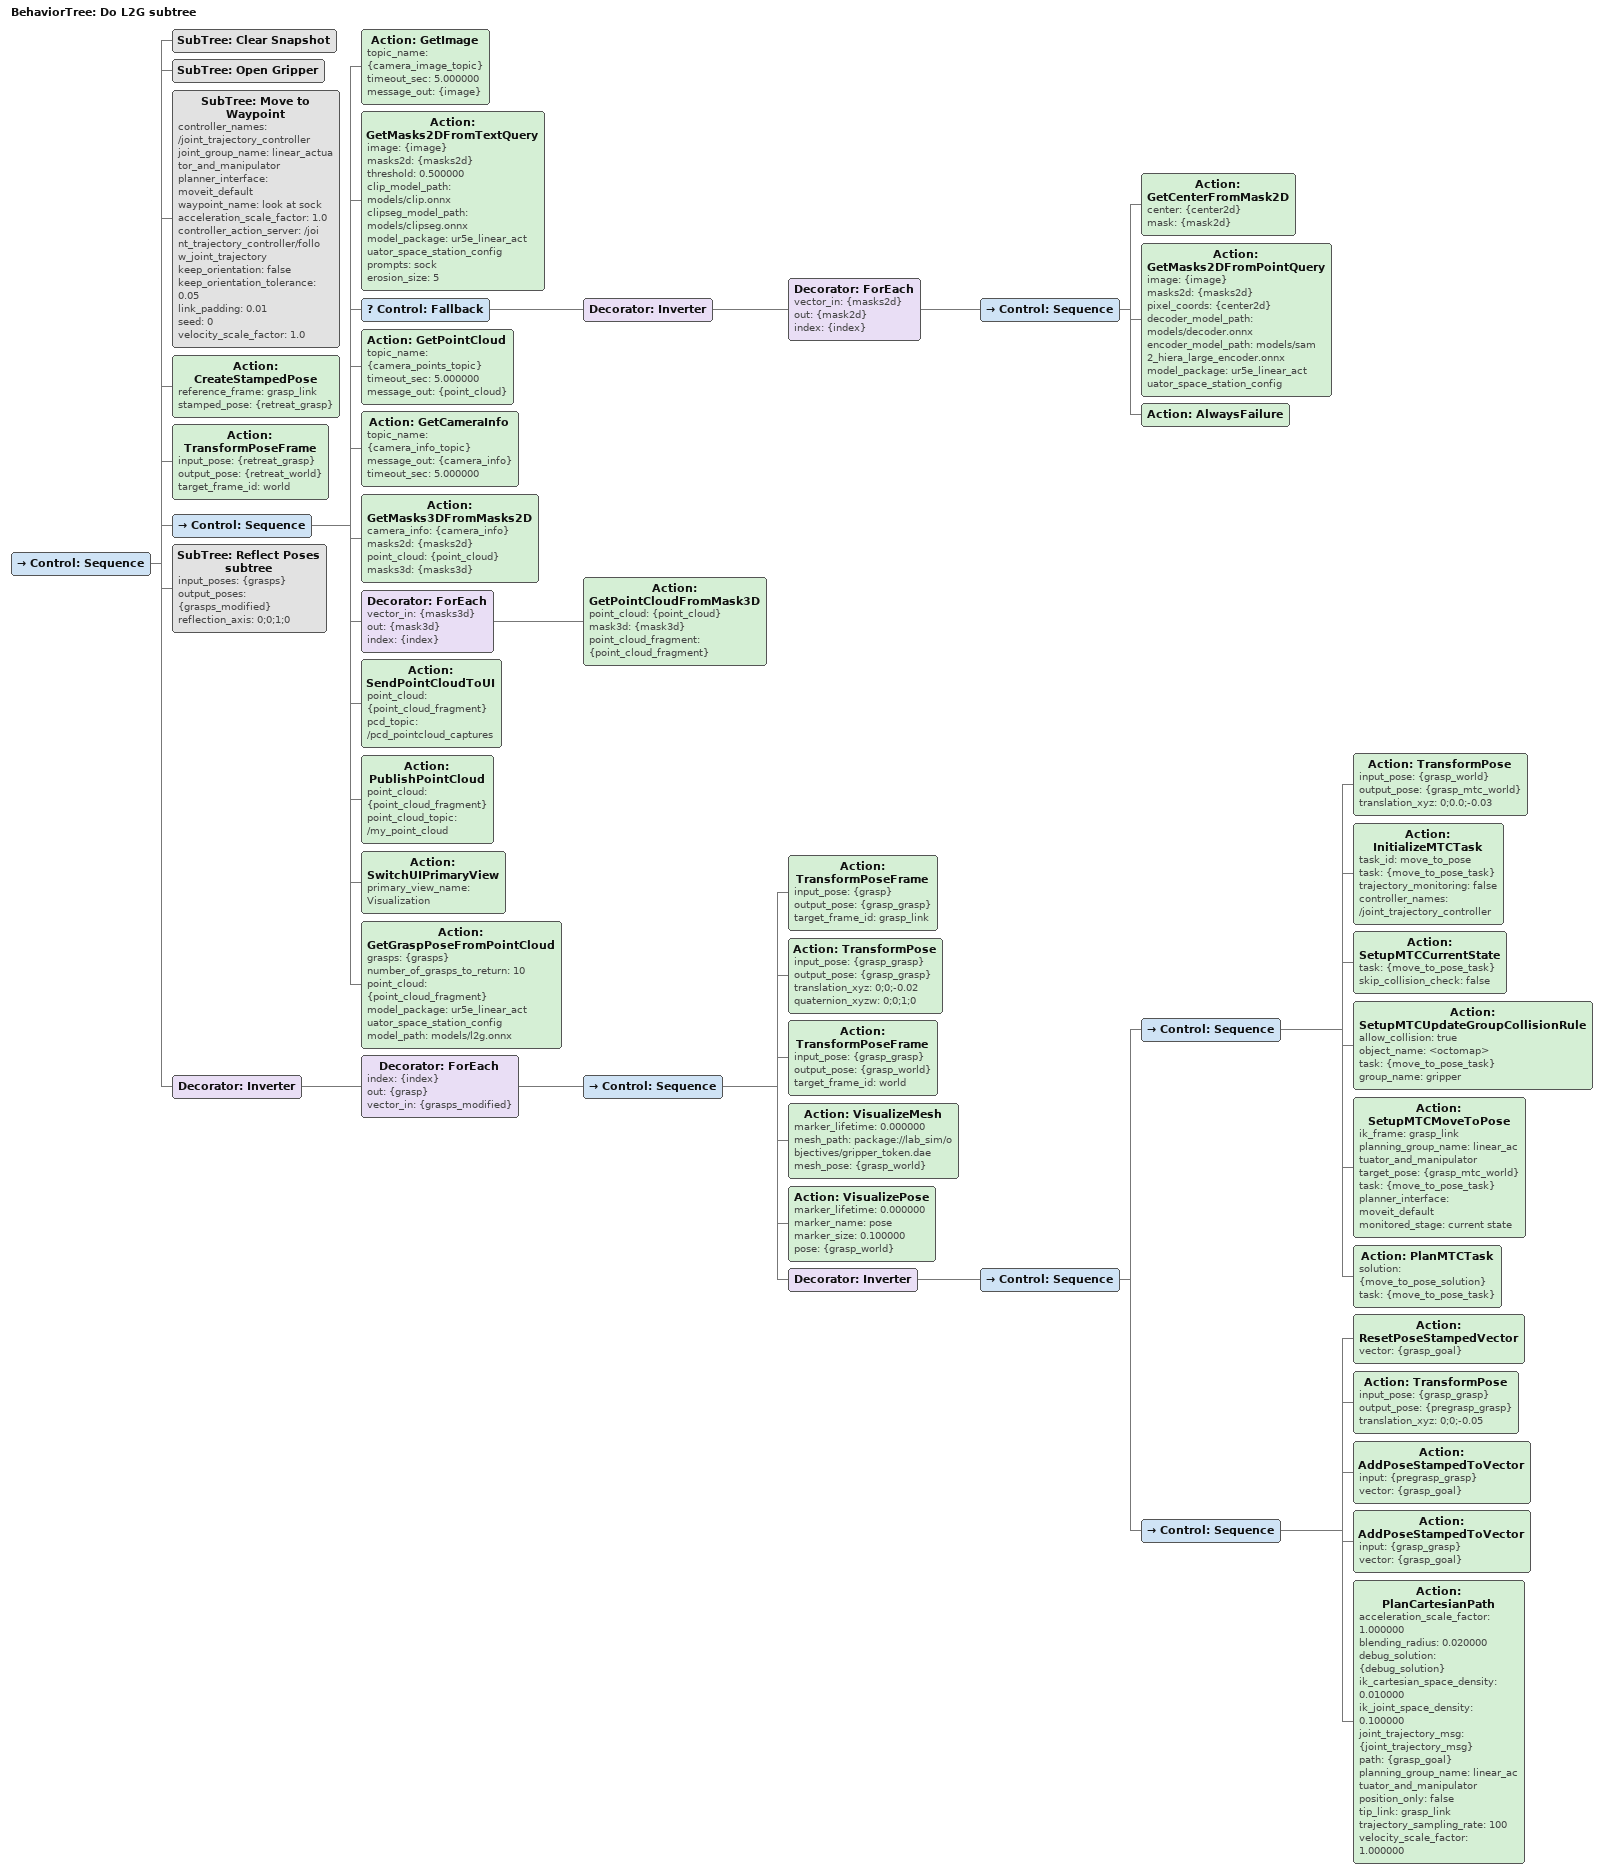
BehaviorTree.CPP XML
<?xml version='1.0' encoding='UTF-8'?>
<root BTCPP_format="4" main_tree_to_execute="Do L2G subtree">
  <BehaviorTree ID="Do L2G subtree" _description="Learn to Grasp">
    <Control ID="Sequence">
      <SubTree ID="Clear Snapshot"/>
      <SubTree ID="Open Gripper"/>
      <SubTree ID="Move to Waypoint" controller_names="/joint_trajectory_controller" joint_group_name="linear_actuator_and_manipulator" planner_interface="moveit_default" waypoint_name="look at sock" acceleration_scale_factor="1.0" controller_action_server="/joint_trajectory_controller/follow_joint_trajectory" keep_orientation="false" keep_orientation_tolerance="0.05" link_padding="0.01" seed="0" velocity_scale_factor="1.0"/>
      <Action ID="CreateStampedPose" reference_frame="grasp_link" stamped_pose="{retreat_grasp}"/>
      <Action ID="TransformPoseFrame" input_pose="{retreat_grasp}" output_pose="{retreat_world}" target_frame_id="world"/>
      <Control ID="Sequence">
        <Action ID="GetImage" topic_name="{camera_image_topic}" timeout_sec="5.000000" message_out="{image}"/>
        <Action ID="GetMasks2DFromTextQuery" image="{image}" masks2d="{masks2d}" threshold="0.500000" clip_model_path="models/clip.onnx" clipseg_model_path="models/clipseg.onnx" model_package="ur5e_linear_actuator_space_station_config" prompts="sock" erosion_size="5"/>
        <Control ID="Fallback">
          <Decorator ID="Inverter">
            <Decorator ID="ForEach" vector_in="{masks2d}" out="{mask2d}" index="{index}">
              <Control ID="Sequence">
                <Action ID="GetCenterFromMask2D" center="{center2d}" mask="{mask2d}"/>
                <Action ID="GetMasks2DFromPointQuery" image="{image}" masks2d="{masks2d}" pixel_coords="{center2d}" decoder_model_path="models/decoder.onnx" encoder_model_path="models/sam2_hiera_large_encoder.onnx" model_package="ur5e_linear_actuator_space_station_config"/>
                <Action ID="AlwaysFailure"/>
              </Control>
            </Decorator>
          </Decorator>
        </Control>
        <Action ID="GetPointCloud" topic_name="{camera_points_topic}" timeout_sec="5.000000" message_out="{point_cloud}"/>
        <Action ID="GetCameraInfo" topic_name="{camera_info_topic}" message_out="{camera_info}" timeout_sec="5.000000"/>
        <Action ID="GetMasks3DFromMasks2D" camera_info="{camera_info}" masks2d="{masks2d}" point_cloud="{point_cloud}" masks3d="{masks3d}"/>
        <Decorator ID="ForEach" vector_in="{masks3d}" out="{mask3d}" index="{index}">
          <Action ID="GetPointCloudFromMask3D" point_cloud="{point_cloud}" mask3d="{mask3d}" point_cloud_fragment="{point_cloud_fragment}"/>
        </Decorator>
        <Action ID="SendPointCloudToUI" point_cloud="{point_cloud_fragment}" pcd_topic="/pcd_pointcloud_captures"/>
        <Action ID="PublishPointCloud" point_cloud="{point_cloud_fragment}" point_cloud_topic="/my_point_cloud"/>
        <Action ID="SwitchUIPrimaryView" primary_view_name="Visualization"/>
        <Action ID="GetGraspPoseFromPointCloud" grasps="{grasps}" number_of_grasps_to_return="10" point_cloud="{point_cloud_fragment}" model_package="ur5e_linear_actuator_space_station_config" model_path="models/l2g.onnx"/>
      </Control>
      <SubTree ID="Reflect Poses subtree" input_poses="{grasps}" output_poses="{grasps_modified}" reflection_axis="0;0;1;0"/>
      <Decorator ID="Inverter">
        <Decorator ID="ForEach" index="{index}" out="{grasp}" vector_in="{grasps_modified}">
          <Control ID="Sequence">
            <Action ID="TransformPoseFrame" input_pose="{grasp}" output_pose="{grasp_grasp}" target_frame_id="grasp_link"/>
            <Action ID="TransformPose" input_pose="{grasp_grasp}" output_pose="{grasp_grasp}" translation_xyz="0;0;-0.02" quaternion_xyzw="0;0;1;0"/>
            <Action ID="TransformPoseFrame" input_pose="{grasp_grasp}" output_pose="{grasp_world}" target_frame_id="world"/>
            <Action ID="VisualizeMesh" marker_lifetime="0.000000" mesh_path="package://lab_sim/objectives/gripper_token.dae" mesh_pose="{grasp_world}"/>
            <Action ID="VisualizePose" marker_lifetime="0.000000" marker_name="pose" marker_size="0.100000" pose="{grasp_world}"/>
            <Decorator ID="Inverter">
              <Control ID="Sequence">
                <Control ID="Sequence">
                  <Action ID="TransformPose" input_pose="{grasp_world}" output_pose="{grasp_mtc_world}" translation_xyz="0;0.0;-0.03"/>
                  <Action ID="InitializeMTCTask" task_id="move_to_pose" task="{move_to_pose_task}" trajectory_monitoring="false" controller_names="/joint_trajectory_controller"/>
                  <Action ID="SetupMTCCurrentState" task="{move_to_pose_task}" skip_collision_check="false"/>
                  <Action ID="SetupMTCUpdateGroupCollisionRule" allow_collision="true" object_name="&lt;octomap&gt;" task="{move_to_pose_task}" group_name="gripper"/>
                  <Action ID="SetupMTCMoveToPose" ik_frame="grasp_link" planning_group_name="linear_actuator_and_manipulator" target_pose="{grasp_mtc_world}" task="{move_to_pose_task}" planner_interface="moveit_default" monitored_stage="current state"/>
                  <Action ID="PlanMTCTask" solution="{move_to_pose_solution}" task="{move_to_pose_task}"/>
                </Control>
                <Control ID="Sequence">
                  <Action ID="ResetPoseStampedVector" vector="{grasp_goal}"/>
                  <Action ID="TransformPose" input_pose="{grasp_grasp}" output_pose="{pregrasp_grasp}" translation_xyz="0;0;-0.05"/>
                  <Action ID="AddPoseStampedToVector" input="{pregrasp_grasp}" vector="{grasp_goal}"/>
                  <Action ID="AddPoseStampedToVector" input="{grasp_grasp}" vector="{grasp_goal}"/>
                  <Action ID="PlanCartesianPath" acceleration_scale_factor="1.000000" blending_radius="0.020000" debug_solution="{debug_solution}" ik_cartesian_space_density="0.010000" ik_joint_space_density="0.100000" joint_trajectory_msg="{joint_trajectory_msg}" path="{grasp_goal}" planning_group_name="linear_actuator_and_manipulator" position_only="false" tip_link="grasp_link" trajectory_sampling_rate="100" velocity_scale_factor="1.000000"/>
                </Control>
              </Control>
            </Decorator>
          </Control>
        </Decorator>
      </Decorator>
    </Control>
  </BehaviorTree>
</root>
